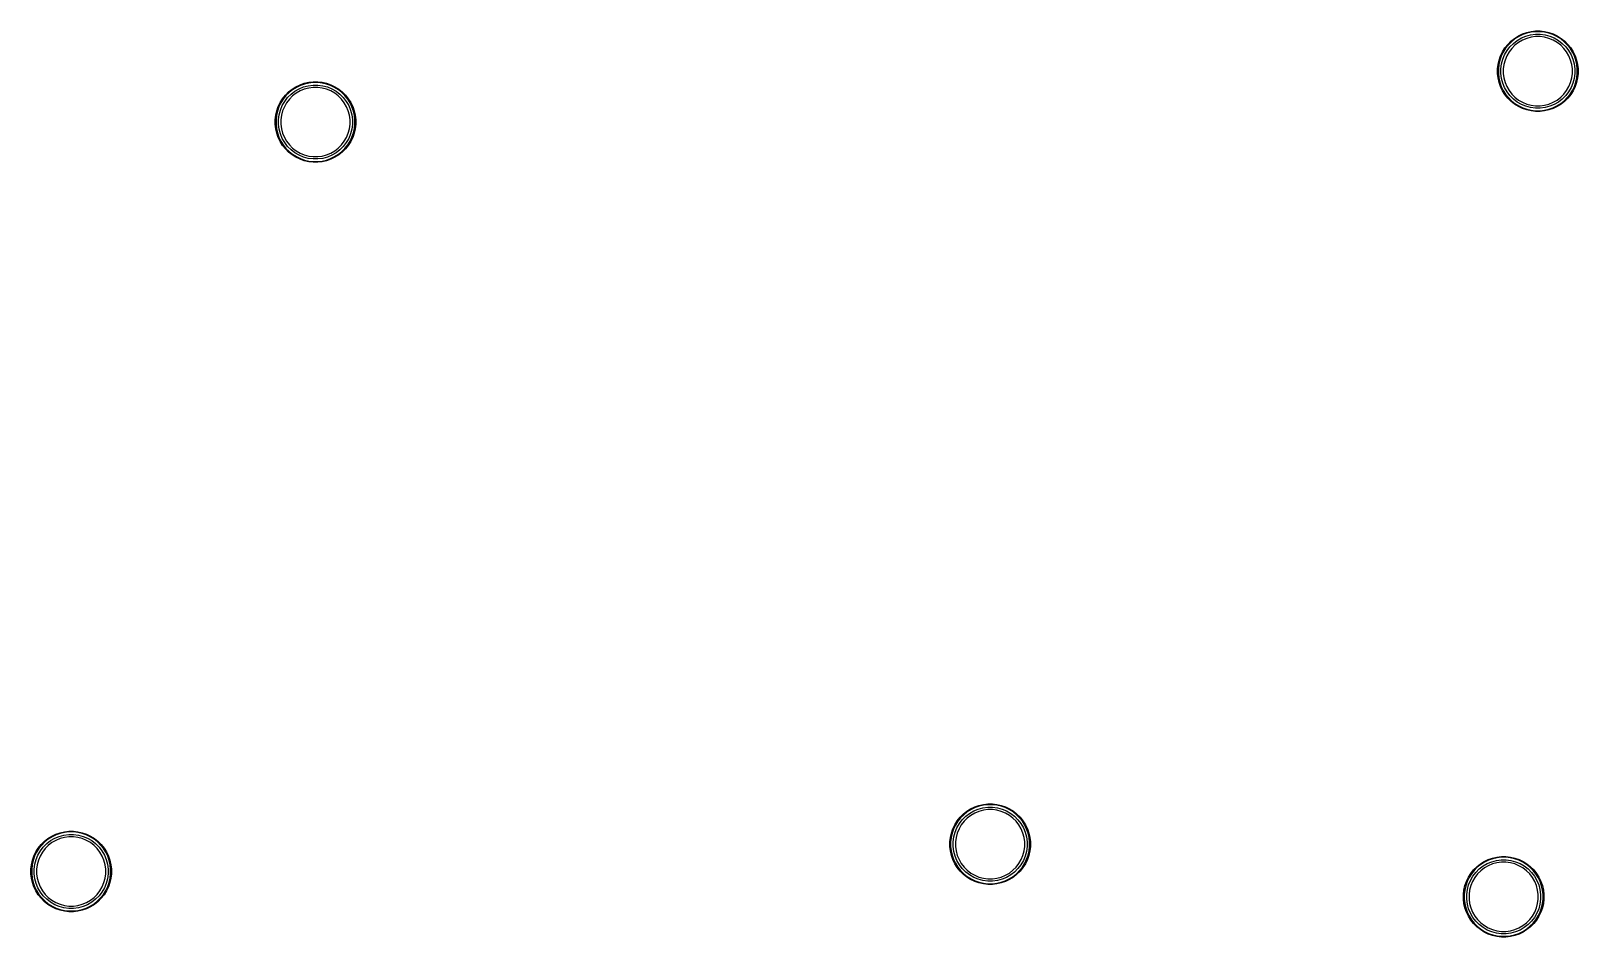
# Model space of a CAD drawing. Extents: x 102.4 to 197.5, y -116.9 to -61.3.
import ezdxf

# ---------------------------------------------------------------- set-up
doc = ezdxf.new("R2010")
doc.units = 0
doc.layers.add('BLACK', color=7, linetype='CONTINUOUS')

msp = doc.modelspace()

# ---------------------------------------------------------------- linework, layer by layer
at = {"layer": 'BLACK', "linetype": 'CONTINUOUS'}
for p, q in [((193.360792, -61.904536), (193.577789, -61.731487)), ((193.604511, -61.769149), (193.391563, -61.938969)), ((193.577789, -61.731487), (193.812796, -61.583822)), ((193.835133, -61.624239), (193.604511, -61.769149)), ((193.746078, -61.858407), (194.003793, -61.709615)), ((193.812796, -61.583822), (194.062859, -61.463398)), ((194.08053, -61.506062), (193.835133, -61.624239)), ((194.003793, -61.709615), (194.278725, -61.595734)), ((194.062859, -61.463398), (194.324832, -61.37173)), ((194.325475, -61.733455), (194.06812, -61.840056)), ((194.337616, -61.416104), (194.08053, -61.506062)), ((194.278725, -61.595734), (194.56617, -61.518713)), ((194.324832, -61.37173), (194.595422, -61.309969)), ((194.594543, -61.661359), (194.325475, -61.733455)), ((194.603157, -61.355496), (194.337616, -61.416104)), ((194.56617, -61.518713), (194.861208, -61.479871)), ((194.87072, -61.625), (194.594543, -61.661359)), ((194.595422, -61.309969), (194.871226, -61.278894)), ((194.873815, -61.325), (194.603157, -61.355496)), ((194.861208, -61.479871), (195.158792, -61.479871)), ((195.14928, -61.625), (194.87072, -61.625)), ((194.871226, -61.278894), (195.148774, -61.278894)), ((195.146185, -61.325), (194.873815, -61.325)), ((195.416843, -61.355496), (195.146185, -61.325)), ((195.148774, -61.278894), (195.424578, -61.309969)), ((195.425457, -61.661359), (195.14928, -61.625)), ((195.158792, -61.479871), (195.45383, -61.518713)), ((195.682384, -61.416104), (195.416843, -61.355496)), ((195.424578, -61.309969), (195.695168, -61.37173)), ((195.694525, -61.733455), (195.425457, -61.661359)), ((195.45383, -61.518713), (195.741275, -61.595734)), ((195.93947, -61.506062), (195.682384, -61.416104)), ((195.95188, -61.840056), (195.694525, -61.733455)), ((195.695168, -61.37173), (195.957141, -61.463398)), ((195.741275, -61.595734), (196.016207, -61.709615)), ((196.184867, -61.624239), (195.93947, -61.506062)), ((195.957141, -61.463398), (196.207204, -61.583822)), ((196.016207, -61.709615), (196.273922, -61.858407)), ((196.415489, -61.769149), (196.184867, -61.624239)), ((196.207204, -61.583822), (196.442211, -61.731487)), ((196.628437, -61.938969), (196.415489, -61.769149)), ((196.442211, -61.731487), (196.659208, -61.904536)), ((192.723398, -62.802859), (192.843822, -62.552796)), ((192.884239, -62.575133), (192.766062, -62.82053)), ((192.843822, -62.552796), (192.991487, -62.317789)), ((193.029149, -62.344511), (192.884239, -62.575133)), ((192.969615, -62.743793), (193.118407, -62.486078)), ((192.991487, -62.317789), (193.164536, -62.100792)), ((193.198969, -62.131563), (193.029149, -62.344511)), ((193.239336, -62.56688), (193.100056, -62.80812)), ((193.118407, -62.486078), (193.299564, -62.249988)), ((193.164536, -62.100792), (193.360792, -61.904536)), ((193.391563, -61.938969), (193.198969, -62.131563)), ((193.408912, -62.345884), (193.239336, -62.56688)), ((193.299564, -62.249988), (193.509988, -62.039564)), ((193.605884, -62.148912), (193.408912, -62.345884)), ((193.509988, -62.039564), (193.746078, -61.858407)), ((193.82688, -61.979336), (193.605884, -62.148912)), ((194.06812, -61.840056), (193.82688, -61.979336)), ((196.19312, -61.979336), (195.95188, -61.840056)), ((196.414116, -62.148912), (196.19312, -61.979336)), ((196.273922, -61.858407), (196.510012, -62.039564)), ((196.611088, -62.345884), (196.414116, -62.148912)), ((196.510012, -62.039564), (196.720436, -62.249988)), ((196.780664, -62.56688), (196.611088, -62.345884)), ((196.821031, -62.131563), (196.628437, -61.938969)), ((196.659208, -61.904536), (196.855464, -62.100792)), ((196.720436, -62.249988), (196.901593, -62.486078)), ((196.919944, -62.80812), (196.780664, -62.56688)), ((196.990851, -62.344511), (196.821031, -62.131563)), ((196.855464, -62.100792), (197.028513, -62.317789)), ((196.901593, -62.486078), (197.050385, -62.743793)), ((197.135761, -62.575133), (196.990851, -62.344511)), ((197.028513, -62.317789), (197.176178, -62.552796)), ((197.253938, -62.82053), (197.135761, -62.575133)), ((197.176178, -62.552796), (197.296602, -62.802859)), ((192.538894, -63.611226), (192.569969, -63.335422)), ((192.538894, -63.613815), (192.538894, -63.611226)), ((192.538894, -63.888774), (192.538894, -63.613815)), ((192.569969, -63.335422), (192.63173, -63.064832)), ((192.615496, -63.343157), (192.585, -63.613815)), ((192.585, -63.613815), (192.585, -63.886185)), ((192.676104, -63.077616), (192.615496, -63.343157)), ((192.63173, -63.064832), (192.723398, -62.802859)), ((192.766062, -62.82053), (192.676104, -63.077616)), ((192.739871, -63.601208), (192.778713, -63.30617)), ((192.739871, -63.61072), (192.739871, -63.601208)), ((192.739871, -63.898792), (192.739871, -63.61072)), ((192.778713, -63.30617), (192.855734, -63.018725)), ((192.855734, -63.018725), (192.969615, -62.743793)), ((192.921359, -63.334543), (192.885, -63.61072)), ((192.885, -63.61072), (192.885, -63.88928)), ((192.993455, -63.065475), (192.921359, -63.334543)), ((193.100056, -62.80812), (192.993455, -63.065475)), ((197.026545, -63.065475), (196.919944, -62.80812)), ((197.098641, -63.334543), (197.026545, -63.065475)), ((197.050385, -62.743793), (197.164266, -63.018725)), ((197.135, -63.61072), (197.098641, -63.334543)), ((197.135, -63.88928), (197.135, -63.61072)), ((197.164266, -63.018725), (197.241287, -63.30617)), ((197.241287, -63.30617), (197.280129, -63.601208)), ((197.343896, -63.077616), (197.253938, -62.82053)), ((197.280129, -63.601208), (197.280129, -63.898792)), ((197.296602, -62.802859), (197.38827, -63.064832)), ((197.404504, -63.343157), (197.343896, -63.077616)), ((197.38827, -63.064832), (197.450031, -63.335422)), ((197.435, -63.613815), (197.404504, -63.343157)), ((197.435, -63.886185), (197.435, -63.613815)), ((197.450031, -63.335422), (197.481106, -63.611226)), ((197.481106, -63.611226), (197.481106, -63.888774)), ((118.712796, -64.703822), (118.962859, -64.583398)), ((118.98053, -64.626062), (118.735133, -64.744239)), ((118.962859, -64.583398), (119.224832, -64.49173)), ((119.237616, -64.536104), (118.98053, -64.626062)), ((119.224832, -64.49173), (119.495422, -64.429969)), ((119.503157, -64.475496), (119.237616, -64.536104)), ((119.46617, -64.638713), (119.761208, -64.599871)), ((119.495422, -64.429969), (119.771226, -64.398894)), ((119.773815, -64.445), (119.503157, -64.475496)), ((119.761208, -64.599871), (120.058792, -64.599871)), ((119.771226, -64.398894), (120.048774, -64.398894)), ((120.046185, -64.445), (119.773815, -64.445)), ((120.316843, -64.475496), (120.046185, -64.445)), ((120.048774, -64.398894), (120.324578, -64.429969)), ((120.058792, -64.599871), (120.35383, -64.638713)), ((120.582384, -64.536104), (120.316843, -64.475496)), ((120.324578, -64.429969), (120.595168, -64.49173)), ((120.83947, -64.626062), (120.582384, -64.536104)), ((120.595168, -64.49173), (120.857141, -64.583398)), ((121.084867, -64.744239), (120.83947, -64.626062)), ((120.857141, -64.583398), (121.107204, -64.703822)), ((192.569969, -64.164578), (192.538894, -63.888774)), ((192.63173, -64.435168), (192.569969, -64.164578)), ((192.585, -63.886185), (192.615496, -64.156843)), ((192.615496, -64.156843), (192.676104, -64.422384)), ((192.723398, -64.697141), (192.63173, -64.435168)), ((192.676104, -64.422384), (192.766062, -64.67947)), ((192.778713, -64.19383), (192.739871, -63.898792)), ((192.855734, -64.481275), (192.778713, -64.19383)), ((192.969615, -64.756207), (192.855734, -64.481275)), ((192.885, -63.88928), (192.921359, -64.165457)), ((192.921359, -64.165457), (192.993455, -64.434525)), ((192.993455, -64.434525), (193.100056, -64.69188)), ((196.919944, -64.69188), (197.026545, -64.434525)), ((197.026545, -64.434525), (197.098641, -64.165457)), ((197.164266, -64.481275), (197.050385, -64.756207)), ((197.098641, -64.165457), (197.135, -63.88928)), ((197.241287, -64.19383), (197.164266, -64.481275)), ((197.280129, -63.898792), (197.241287, -64.19383)), ((197.253938, -64.67947), (197.343896, -64.422384)), ((197.38827, -64.435168), (197.296602, -64.697141)), ((197.343896, -64.422384), (197.404504, -64.156843)), ((197.450031, -64.164578), (197.38827, -64.435168)), ((197.404504, -64.156843), (197.435, -63.886185)), ((197.481106, -63.888774), (197.450031, -64.164578)), ((117.743822, -65.672796), (117.891487, -65.437789)), ((117.929149, -65.464511), (117.784239, -65.695133)), ((117.891487, -65.437789), (118.064536, -65.220792)), ((118.098969, -65.251563), (117.929149, -65.464511)), ((118.018407, -65.606078), (118.199564, -65.369988)), ((118.064536, -65.220792), (118.260792, -65.024536)), ((118.291563, -65.058969), (118.098969, -65.251563)), ((118.308912, -65.465884), (118.139336, -65.68688)), ((118.199564, -65.369988), (118.409988, -65.159564)), ((118.260792, -65.024536), (118.477789, -64.851487)), ((118.504511, -64.889149), (118.291563, -65.058969)), ((118.505884, -65.268912), (118.308912, -65.465884)), ((118.409988, -65.159564), (118.646078, -64.978407)), ((118.477789, -64.851487), (118.712796, -64.703822)), ((118.735133, -64.744239), (118.504511, -64.889149)), ((118.72688, -65.099336), (118.505884, -65.268912)), ((118.646078, -64.978407), (118.903793, -64.829615)), ((118.96812, -64.960056), (118.72688, -65.099336)), ((118.903793, -64.829615), (119.178725, -64.715734)), ((119.225475, -64.853455), (118.96812, -64.960056)), ((119.178725, -64.715734), (119.46617, -64.638713)), ((119.494543, -64.781359), (119.225475, -64.853455)), ((119.77072, -64.745), (119.494543, -64.781359)), ((120.04928, -64.745), (119.77072, -64.745)), ((120.325457, -64.781359), (120.04928, -64.745)), ((120.594525, -64.853455), (120.325457, -64.781359)), ((120.35383, -64.638713), (120.641275, -64.715734)), ((120.85188, -64.960056), (120.594525, -64.853455)), ((120.641275, -64.715734), (120.916207, -64.829615)), ((121.09312, -65.099336), (120.85188, -64.960056)), ((120.916207, -64.829615), (121.173922, -64.978407)), ((121.315489, -64.889149), (121.084867, -64.744239)), ((121.314116, -65.268912), (121.09312, -65.099336)), ((121.107204, -64.703822), (121.342211, -64.851487)), ((121.173922, -64.978407), (121.410012, -65.159564)), ((121.511088, -65.465884), (121.314116, -65.268912)), ((121.528437, -65.058969), (121.315489, -64.889149)), ((121.342211, -64.851487), (121.559208, -65.024536)), ((121.410012, -65.159564), (121.620436, -65.369988)), ((121.680664, -65.68688), (121.511088, -65.465884)), ((121.721031, -65.251563), (121.528437, -65.058969)), ((121.559208, -65.024536), (121.755464, -65.220792)), ((121.620436, -65.369988), (121.801593, -65.606078)), ((121.890851, -65.464511), (121.721031, -65.251563)), ((121.755464, -65.220792), (121.928513, -65.437789)), ((122.035761, -65.695133), (121.890851, -65.464511)), ((121.928513, -65.437789), (122.076178, -65.672796)), ((192.843822, -64.947204), (192.723398, -64.697141)), ((192.766062, -64.67947), (192.884239, -64.924867)), ((192.991487, -65.182211), (192.843822, -64.947204)), ((192.884239, -64.924867), (193.029149, -65.155489)), ((193.118407, -65.013922), (192.969615, -64.756207)), ((193.164536, -65.399208), (192.991487, -65.182211)), ((193.029149, -65.155489), (193.198969, -65.368437)), ((193.100056, -64.69188), (193.239336, -64.93312)), ((193.299564, -65.250012), (193.118407, -65.013922)), ((193.360792, -65.595464), (193.164536, -65.399208)), ((193.198969, -65.368437), (193.391563, -65.561031)), ((193.239336, -64.93312), (193.408912, -65.154116)), ((193.509988, -65.460436), (193.299564, -65.250012)), ((193.391563, -65.561031), (193.604511, -65.730851)), ((193.408912, -65.154116), (193.605884, -65.351088)), ((193.746078, -65.641593), (193.509988, -65.460436)), ((193.605884, -65.351088), (193.82688, -65.520664)), ((193.82688, -65.520664), (194.06812, -65.659944)), ((195.95188, -65.659944), (196.19312, -65.520664)), ((196.19312, -65.520664), (196.414116, -65.351088)), ((196.510012, -65.460436), (196.273922, -65.641593)), ((196.414116, -65.351088), (196.611088, -65.154116)), ((196.415489, -65.730851), (196.628437, -65.561031)), ((196.720436, -65.250012), (196.510012, -65.460436)), ((196.611088, -65.154116), (196.780664, -64.93312)), ((196.628437, -65.561031), (196.821031, -65.368437)), ((196.855464, -65.399208), (196.659208, -65.595464)), ((196.901593, -65.013922), (196.720436, -65.250012)), ((196.780664, -64.93312), (196.919944, -64.69188)), ((196.821031, -65.368437), (196.990851, -65.155489)), ((197.028513, -65.182211), (196.855464, -65.399208)), ((197.050385, -64.756207), (196.901593, -65.013922)), ((196.990851, -65.155489), (197.135761, -64.924867)), ((197.176178, -64.947204), (197.028513, -65.182211)), ((197.135761, -64.924867), (197.253938, -64.67947)), ((197.296602, -64.697141), (197.176178, -64.947204)), ((117.438894, -66.731226), (117.469969, -66.455422)), ((117.469969, -66.455422), (117.53173, -66.184832)), ((117.515496, -66.463157), (117.485, -66.733815)), ((117.576104, -66.197616), (117.515496, -66.463157)), ((117.53173, -66.184832), (117.623398, -65.922859)), ((117.666062, -65.94053), (117.576104, -66.197616)), ((117.623398, -65.922859), (117.743822, -65.672796)), ((117.639871, -66.721208), (117.678713, -66.42617)), ((117.784239, -65.695133), (117.666062, -65.94053)), ((117.678713, -66.42617), (117.755734, -66.138725)), ((117.755734, -66.138725), (117.869615, -65.863793)), ((117.821359, -66.454543), (117.785, -66.73072)), ((117.893455, -66.185475), (117.821359, -66.454543)), ((117.869615, -65.863793), (118.018407, -65.606078)), ((118.000056, -65.92812), (117.893455, -66.185475)), ((118.139336, -65.68688), (118.000056, -65.92812)), ((121.819944, -65.92812), (121.680664, -65.68688)), ((121.801593, -65.606078), (121.950385, -65.863793)), ((121.926545, -66.185475), (121.819944, -65.92812)), ((121.998641, -66.454543), (121.926545, -66.185475)), ((121.950385, -65.863793), (122.064266, -66.138725)), ((122.035, -66.73072), (121.998641, -66.454543)), ((122.153938, -65.94053), (122.035761, -65.695133)), ((122.064266, -66.138725), (122.141287, -66.42617)), ((122.076178, -65.672796), (122.196602, -65.922859)), ((122.141287, -66.42617), (122.180129, -66.721208)), ((122.243896, -66.197616), (122.153938, -65.94053)), ((122.196602, -65.922859), (122.28827, -66.184832)), ((122.304504, -66.463157), (122.243896, -66.197616)), ((122.28827, -66.184832), (122.350031, -66.455422)), ((122.335, -66.733815), (122.304504, -66.463157)), ((122.350031, -66.455422), (122.381106, -66.731226)), ((193.577789, -65.768513), (193.360792, -65.595464)), ((193.812796, -65.916178), (193.577789, -65.768513)), ((193.604511, -65.730851), (193.835133, -65.875761)), ((194.003793, -65.790385), (193.746078, -65.641593)), ((194.062859, -66.036602), (193.812796, -65.916178)), ((193.835133, -65.875761), (194.08053, -65.993938)), ((194.278725, -65.904266), (194.003793, -65.790385)), ((194.324832, -66.12827), (194.062859, -66.036602)), ((194.06812, -65.659944), (194.325475, -65.766545)), ((194.08053, -65.993938), (194.337616, -66.083896)), ((194.56617, -65.981287), (194.278725, -65.904266)), ((194.595422, -66.190031), (194.324832, -66.12827)), ((194.325475, -65.766545), (194.594543, -65.838641)), ((194.337616, -66.083896), (194.603157, -66.144504)), ((194.861208, -66.020129), (194.56617, -65.981287)), ((194.594543, -65.838641), (194.87072, -65.875)), ((194.871226, -66.221106), (194.595422, -66.190031)), ((194.603157, -66.144504), (194.873815, -66.175)), ((195.158792, -66.020129), (194.861208, -66.020129)), ((194.87072, -65.875), (195.14928, -65.875)), ((195.148774, -66.221106), (194.871226, -66.221106)), ((194.873815, -66.175), (195.146185, -66.175)), ((195.146185, -66.175), (195.416843, -66.144504)), ((195.424578, -66.190031), (195.148774, -66.221106)), ((195.14928, -65.875), (195.425457, -65.838641)), ((195.45383, -65.981287), (195.158792, -66.020129)), ((195.416843, -66.144504), (195.682384, -66.083896)), ((195.695168, -66.12827), (195.424578, -66.190031)), ((195.425457, -65.838641), (195.694525, -65.766545)), ((195.741275, -65.904266), (195.45383, -65.981287)), ((195.682384, -66.083896), (195.93947, -65.993938)), ((195.694525, -65.766545), (195.95188, -65.659944)), ((195.957141, -66.036602), (195.695168, -66.12827)), ((196.016207, -65.790385), (195.741275, -65.904266)), ((195.93947, -65.993938), (196.184867, -65.875761)), ((196.207204, -65.916178), (195.957141, -66.036602)), ((196.273922, -65.641593), (196.016207, -65.790385)), ((196.184867, -65.875761), (196.415489, -65.730851)), ((196.442211, -65.768513), (196.207204, -65.916178)), ((196.659208, -65.595464), (196.442211, -65.768513)), ((117.438894, -66.733815), (117.438894, -66.731226)), ((117.438894, -67.008774), (117.438894, -66.733815)), ((117.469969, -67.284578), (117.438894, -67.008774)), ((117.53173, -67.555168), (117.469969, -67.284578)), ((117.485, -66.733815), (117.485, -67.006185)), ((117.485, -67.006185), (117.515496, -67.276843)), ((117.515496, -67.276843), (117.576104, -67.542384)), ((117.639871, -66.73072), (117.639871, -66.721208)), ((117.639871, -67.018792), (117.639871, -66.73072)), ((117.678713, -67.31383), (117.639871, -67.018792)), ((117.755734, -67.601275), (117.678713, -67.31383)), ((117.785, -66.73072), (117.785, -67.00928)), ((117.785, -67.00928), (117.821359, -67.285457)), ((117.821359, -67.285457), (117.893455, -67.554525)), ((121.926545, -67.554525), (121.998641, -67.285457)), ((121.998641, -67.285457), (122.035, -67.00928)), ((122.035, -67.00928), (122.035, -66.73072)), ((122.141287, -67.31383), (122.064266, -67.601275)), ((122.180129, -67.018792), (122.141287, -67.31383)), ((122.180129, -66.721208), (122.180129, -67.018792)), ((122.243896, -67.542384), (122.304504, -67.276843)), ((122.350031, -67.284578), (122.28827, -67.555168)), ((122.304504, -67.276843), (122.335, -67.006185)), ((122.335, -67.006185), (122.335, -66.733815)), ((122.381106, -67.008774), (122.350031, -67.284578)), ((122.381106, -66.731226), (122.381106, -67.008774)), ((117.623398, -67.817141), (117.53173, -67.555168)), ((117.576104, -67.542384), (117.666062, -67.79947)), ((117.743822, -68.067204), (117.623398, -67.817141)), ((117.666062, -67.79947), (117.784239, -68.044867)), ((117.891487, -68.302211), (117.743822, -68.067204)), ((117.869615, -67.876207), (117.755734, -67.601275)), ((117.784239, -68.044867), (117.929149, -68.275489)), ((118.018407, -68.133922), (117.869615, -67.876207)), ((118.064536, -68.519208), (117.891487, -68.302211)), ((117.893455, -67.554525), (118.000056, -67.81188)), ((117.929149, -68.275489), (118.098969, -68.488437)), ((118.000056, -67.81188), (118.139336, -68.05312)), ((118.199564, -68.370012), (118.018407, -68.133922)), ((118.139336, -68.05312), (118.308912, -68.274116)), ((118.409988, -68.580436), (118.199564, -68.370012)), ((118.308912, -68.274116), (118.505884, -68.471088)), ((121.314116, -68.471088), (121.511088, -68.274116)), ((121.620436, -68.370012), (121.410012, -68.580436)), ((121.511088, -68.274116), (121.680664, -68.05312)), ((121.801593, -68.133922), (121.620436, -68.370012)), ((121.680664, -68.05312), (121.819944, -67.81188)), ((121.721031, -68.488437), (121.890851, -68.275489)), ((121.928513, -68.302211), (121.755464, -68.519208)), ((121.950385, -67.876207), (121.801593, -68.133922)), ((121.819944, -67.81188), (121.926545, -67.554525)), ((121.890851, -68.275489), (122.035761, -68.044867)), ((122.076178, -68.067204), (121.928513, -68.302211)), ((122.064266, -67.601275), (121.950385, -67.876207)), ((122.035761, -68.044867), (122.153938, -67.79947)), ((122.196602, -67.817141), (122.076178, -68.067204)), ((122.153938, -67.79947), (122.243896, -67.542384)), ((122.28827, -67.555168), (122.196602, -67.817141)), ((118.260792, -68.715464), (118.064536, -68.519208)), ((118.098969, -68.488437), (118.291563, -68.681031)), ((118.477789, -68.888513), (118.260792, -68.715464)), ((118.291563, -68.681031), (118.504511, -68.850851)), ((118.646078, -68.761593), (118.409988, -68.580436)), ((118.712796, -69.036178), (118.477789, -68.888513)), ((118.504511, -68.850851), (118.735133, -68.995761)), ((118.505884, -68.471088), (118.72688, -68.640664)), ((118.903793, -68.910385), (118.646078, -68.761593)), ((118.962859, -69.156602), (118.712796, -69.036178)), ((118.72688, -68.640664), (118.96812, -68.779944)), ((118.735133, -68.995761), (118.98053, -69.113938)), ((119.178725, -69.024266), (118.903793, -68.910385)), ((119.224832, -69.24827), (118.962859, -69.156602)), ((118.96812, -68.779944), (119.225475, -68.886545)), ((118.98053, -69.113938), (119.237616, -69.203896)), ((119.46617, -69.101287), (119.178725, -69.024266)), ((119.495422, -69.310031), (119.224832, -69.24827)), ((119.225475, -68.886545), (119.494543, -68.958641)), ((119.237616, -69.203896), (119.503157, -69.264504)), ((119.761208, -69.140129), (119.46617, -69.101287)), ((119.494543, -68.958641), (119.77072, -68.995)), ((119.771226, -69.341106), (119.495422, -69.310031)), ((119.503157, -69.264504), (119.773815, -69.295)), ((120.058792, -69.140129), (119.761208, -69.140129)), ((119.77072, -68.995), (120.04928, -68.995)), ((120.048774, -69.341106), (119.771226, -69.341106)), ((119.773815, -69.295), (120.046185, -69.295)), ((120.046185, -69.295), (120.316843, -69.264504)), ((120.324578, -69.310031), (120.048774, -69.341106)), ((120.04928, -68.995), (120.325457, -68.958641)), ((120.35383, -69.101287), (120.058792, -69.140129)), ((120.316843, -69.264504), (120.582384, -69.203896)), ((120.595168, -69.24827), (120.324578, -69.310031)), ((120.325457, -68.958641), (120.594525, -68.886545)), ((120.641275, -69.024266), (120.35383, -69.101287)), ((120.582384, -69.203896), (120.83947, -69.113938)), ((120.594525, -68.886545), (120.85188, -68.779944)), ((120.857141, -69.156602), (120.595168, -69.24827)), ((120.916207, -68.910385), (120.641275, -69.024266)), ((120.83947, -69.113938), (121.084867, -68.995761)), ((120.85188, -68.779944), (121.09312, -68.640664)), ((121.107204, -69.036178), (120.857141, -69.156602)), ((121.173922, -68.761593), (120.916207, -68.910385)), ((121.084867, -68.995761), (121.315489, -68.850851)), ((121.09312, -68.640664), (121.314116, -68.471088)), ((121.342211, -68.888513), (121.107204, -69.036178)), ((121.410012, -68.580436), (121.173922, -68.761593)), ((121.315489, -68.850851), (121.528437, -68.681031)), ((121.559208, -68.715464), (121.342211, -68.888513)), ((121.528437, -68.681031), (121.721031, -68.488437)), ((121.755464, -68.519208), (121.559208, -68.715464)), ((159.710792, -109.364536), (159.927789, -109.191487)), ((159.954511, -109.229149), (159.741563, -109.398969)), ((159.927789, -109.191487), (160.162796, -109.043822)), ((160.185133, -109.084239), (159.954511, -109.229149)), ((160.096078, -109.318407), (160.353793, -109.169615)), ((160.162796, -109.043822), (160.412859, -108.923398)), ((160.41812, -109.300056), (160.17688, -109.439336)), ((160.43053, -108.966062), (160.185133, -109.084239)), ((160.353793, -109.169615), (160.628725, -109.055734)), ((160.412859, -108.923398), (160.674832, -108.83173)), ((160.675475, -109.193455), (160.41812, -109.300056)), ((160.687616, -108.876104), (160.43053, -108.966062)), ((160.628725, -109.055734), (160.91617, -108.978713)), ((160.674832, -108.83173), (160.945422, -108.769969)), ((160.944543, -109.121359), (160.675475, -109.193455)), ((160.953157, -108.815496), (160.687616, -108.876104)), ((160.91617, -108.978713), (161.211208, -108.939871)), ((161.22072, -109.085), (160.944543, -109.121359)), ((160.945422, -108.769969), (161.221226, -108.738894)), ((161.223815, -108.785), (160.953157, -108.815496)), ((161.211208, -108.939871), (161.508792, -108.939871)), ((161.49928, -109.085), (161.22072, -109.085)), ((161.221226, -108.738894), (161.498774, -108.738894)), ((161.496185, -108.785), (161.223815, -108.785)), ((161.766843, -108.815496), (161.496185, -108.785)), ((161.498774, -108.738894), (161.774578, -108.769969)), ((161.775457, -109.121359), (161.49928, -109.085)), ((161.508792, -108.939871), (161.80383, -108.978713)), ((162.032384, -108.876104), (161.766843, -108.815496)), ((161.774578, -108.769969), (162.045168, -108.83173)), ((162.044525, -109.193455), (161.775457, -109.121359)), ((161.80383, -108.978713), (162.091275, -109.055734)), ((162.28947, -108.966062), (162.032384, -108.876104)), ((162.30188, -109.300056), (162.044525, -109.193455)), ((162.045168, -108.83173), (162.307141, -108.923398)), ((162.091275, -109.055734), (162.366207, -109.169615)), ((162.534867, -109.084239), (162.28947, -108.966062)), ((162.54312, -109.439336), (162.30188, -109.300056)), ((162.307141, -108.923398), (162.557204, -109.043822)), ((162.366207, -109.169615), (162.623922, -109.318407)), ((162.765489, -109.229149), (162.534867, -109.084239)), ((162.557204, -109.043822), (162.792211, -109.191487)), ((162.978437, -109.398969), (162.765489, -109.229149)), ((162.792211, -109.191487), (163.009208, -109.364536)), ((159.073398, -110.262859), (159.193822, -110.012796)), ((159.234239, -110.035133), (159.116062, -110.28053)), ((159.193822, -110.012796), (159.341487, -109.777789)), ((159.205734, -110.478725), (159.319615, -110.203793)), ((159.379149, -109.804511), (159.234239, -110.035133)), ((159.319615, -110.203793), (159.468407, -109.946078)), ((159.341487, -109.777789), (159.514536, -109.560792)), ((159.548969, -109.591563), (159.379149, -109.804511)), ((159.589336, -110.02688), (159.450056, -110.26812)), ((159.468407, -109.946078), (159.649564, -109.709988)), ((159.514536, -109.560792), (159.710792, -109.364536)), ((159.741563, -109.398969), (159.548969, -109.591563)), ((159.758912, -109.805884), (159.589336, -110.02688)), ((159.649564, -109.709988), (159.859988, -109.499564)), ((159.955884, -109.608912), (159.758912, -109.805884)), ((159.859988, -109.499564), (160.096078, -109.318407)), ((160.17688, -109.439336), (159.955884, -109.608912)), ((162.764116, -109.608912), (162.54312, -109.439336)), ((162.623922, -109.318407), (162.860012, -109.499564)), ((162.961088, -109.805884), (162.764116, -109.608912)), ((162.860012, -109.499564), (163.070436, -109.709988)), ((163.130664, -110.02688), (162.961088, -109.805884)), ((163.171031, -109.591563), (162.978437, -109.398969)), ((163.009208, -109.364536), (163.205464, -109.560792)), ((163.070436, -109.709988), (163.251593, -109.946078)), ((163.269944, -110.26812), (163.130664, -110.02688)), ((163.340851, -109.804511), (163.171031, -109.591563)), ((163.205464, -109.560792), (163.378513, -109.777789)), ((163.251593, -109.946078), (163.400385, -110.203793)), ((163.485761, -110.035133), (163.340851, -109.804511)), ((163.378513, -109.777789), (163.526178, -110.012796)), ((163.400385, -110.203793), (163.514266, -110.478725)), ((163.603938, -110.28053), (163.485761, -110.035133)), ((163.526178, -110.012796), (163.646602, -110.262859)), ((103.054536, -111.235792), (103.250792, -111.039536)), ((103.281563, -111.073969), (103.088969, -111.266563)), ((103.189564, -111.384988), (103.399988, -111.174564)), ((103.250792, -111.039536), (103.467789, -110.866487)), ((103.494511, -110.904149), (103.281563, -111.073969)), ((103.399988, -111.174564), (103.636078, -110.993407)), ((103.467789, -110.866487), (103.702796, -110.718822)), ((103.725133, -110.759239), (103.494511, -110.904149)), ((103.71688, -111.114336), (103.495884, -111.283912)), ((103.636078, -110.993407), (103.893793, -110.844615)), ((103.702796, -110.718822), (103.952859, -110.598398)), ((103.95812, -110.975056), (103.71688, -111.114336)), ((103.97053, -110.641062), (103.725133, -110.759239)), ((103.893793, -110.844615), (104.168725, -110.730734)), ((103.952859, -110.598398), (104.214832, -110.50673)), ((104.215475, -110.868455), (103.95812, -110.975056)), ((104.227616, -110.551104), (103.97053, -110.641062)), ((104.168725, -110.730734), (104.45617, -110.653713)), ((104.214832, -110.50673), (104.485422, -110.444969)), ((104.484543, -110.796359), (104.215475, -110.868455)), ((104.493157, -110.490496), (104.227616, -110.551104)), ((104.45617, -110.653713), (104.751208, -110.614871)), ((104.76072, -110.76), (104.484543, -110.796359)), ((104.485422, -110.444969), (104.761226, -110.413894)), ((104.763815, -110.46), (104.493157, -110.490496)), ((104.751208, -110.614871), (105.048792, -110.614871)), ((105.03928, -110.76), (104.76072, -110.76)), ((104.761226, -110.413894), (105.038774, -110.413894)), ((105.036185, -110.46), (104.763815, -110.46)), ((105.306843, -110.490496), (105.036185, -110.46)), ((105.038774, -110.413894), (105.314578, -110.444969)), ((105.315457, -110.796359), (105.03928, -110.76)), ((105.048792, -110.614871), (105.34383, -110.653713)), ((105.572384, -110.551104), (105.306843, -110.490496)), ((105.314578, -110.444969), (105.585168, -110.50673)), ((105.584525, -110.868455), (105.315457, -110.796359)), ((105.34383, -110.653713), (105.631275, -110.730734)), ((105.82947, -110.641062), (105.572384, -110.551104)), ((105.84188, -110.975056), (105.584525, -110.868455)), ((105.585168, -110.50673), (105.847141, -110.598398)), ((105.631275, -110.730734), (105.906207, -110.844615)), ((106.074867, -110.759239), (105.82947, -110.641062)), ((106.08312, -111.114336), (105.84188, -110.975056)), ((105.847141, -110.598398), (106.097204, -110.718822)), ((105.906207, -110.844615), (106.163922, -110.993407)), ((106.305489, -110.904149), (106.074867, -110.759239)), ((106.304116, -111.283912), (106.08312, -111.114336)), ((106.097204, -110.718822), (106.332211, -110.866487)), ((106.163922, -110.993407), (106.400012, -111.174564)), ((106.518437, -111.073969), (106.305489, -110.904149)), ((106.332211, -110.866487), (106.549208, -111.039536)), ((106.400012, -111.174564), (106.610436, -111.384988)), ((106.711031, -111.266563), (106.518437, -111.073969)), ((106.549208, -111.039536), (106.745464, -111.235792)), ((158.888894, -111.071226), (158.919969, -110.795422)), ((158.888894, -111.073815), (158.888894, -111.071226)), ((158.888894, -111.348774), (158.888894, -111.073815)), ((158.919969, -110.795422), (158.98173, -110.524832)), ((158.965496, -110.803157), (158.935, -111.073815)), ((158.935, -111.073815), (158.935, -111.346185)), ((159.026104, -110.537616), (158.965496, -110.803157)), ((158.98173, -110.524832), (159.073398, -110.262859)), ((159.116062, -110.28053), (159.026104, -110.537616)), ((159.089871, -111.061208), (159.128713, -110.76617)), ((159.089871, -111.07072), (159.089871, -111.061208)), ((159.089871, -111.358792), (159.089871, -111.07072)), ((159.128713, -110.76617), (159.205734, -110.478725)), ((159.271359, -110.794543), (159.235, -111.07072)), ((159.235, -111.07072), (159.235, -111.34928)), ((159.343455, -110.525475), (159.271359, -110.794543)), ((159.450056, -110.26812), (159.343455, -110.525475)), ((163.376545, -110.525475), (163.269944, -110.26812)), ((163.448641, -110.794543), (163.376545, -110.525475)), ((163.485, -111.07072), (163.448641, -110.794543)), ((163.485, -111.34928), (163.485, -111.07072)), ((163.514266, -110.478725), (163.591287, -110.76617)), ((163.591287, -110.76617), (163.630129, -111.061208)), ((163.693896, -110.537616), (163.603938, -110.28053)), ((163.630129, -111.061208), (163.630129, -111.358792)), ((163.646602, -110.262859), (163.73827, -110.524832)), ((163.754504, -110.803157), (163.693896, -110.537616)), ((163.73827, -110.524832), (163.800031, -110.795422)), ((163.785, -111.073815), (163.754504, -110.803157)), ((163.785, -111.346185), (163.785, -111.073815)), ((163.800031, -110.795422), (163.831106, -111.071226)), ((163.831106, -111.071226), (163.831106, -111.348774)), ((102.52173, -112.199832), (102.613398, -111.937859)), ((102.656062, -111.95553), (102.566104, -112.212616)), ((102.613398, -111.937859), (102.733822, -111.687796)), ((102.774239, -111.710133), (102.656062, -111.95553)), ((102.668713, -112.44117), (102.745734, -112.153725)), ((102.733822, -111.687796), (102.881487, -111.452789)), ((102.745734, -112.153725), (102.859615, -111.878793)), ((102.919149, -111.479511), (102.774239, -111.710133)), ((102.859615, -111.878793), (103.008407, -111.621078)), ((102.881487, -111.452789), (103.054536, -111.235792)), ((102.990056, -111.94312), (102.883455, -112.200475)), ((103.088969, -111.266563), (102.919149, -111.479511)), ((103.129336, -111.70188), (102.990056, -111.94312)), ((103.008407, -111.621078), (103.189564, -111.384988)), ((103.298912, -111.480884), (103.129336, -111.70188)), ((103.495884, -111.283912), (103.298912, -111.480884)), ((106.501088, -111.480884), (106.304116, -111.283912)), ((106.670664, -111.70188), (106.501088, -111.480884)), ((106.610436, -111.384988), (106.791593, -111.621078)), ((106.809944, -111.94312), (106.670664, -111.70188)), ((106.880851, -111.479511), (106.711031, -111.266563)), ((106.745464, -111.235792), (106.918513, -111.452789)), ((106.791593, -111.621078), (106.940385, -111.878793)), ((106.916545, -112.200475), (106.809944, -111.94312)), ((107.025761, -111.710133), (106.880851, -111.479511)), ((106.918513, -111.452789), (107.066178, -111.687796)), ((106.940385, -111.878793), (107.054266, -112.153725)), ((107.143938, -111.95553), (107.025761, -111.710133)), ((107.054266, -112.153725), (107.131287, -112.44117)), ((107.066178, -111.687796), (107.186602, -111.937859)), ((107.233896, -112.212616), (107.143938, -111.95553)), ((107.186602, -111.937859), (107.27827, -112.199832)), ((158.919969, -111.624578), (158.888894, -111.348774)), ((158.98173, -111.895168), (158.919969, -111.624578)), ((158.935, -111.346185), (158.965496, -111.616843)), ((158.965496, -111.616843), (159.026104, -111.882384)), ((159.073398, -112.157141), (158.98173, -111.895168)), ((159.026104, -111.882384), (159.116062, -112.13947)), ((159.193822, -112.407204), (159.073398, -112.157141)), ((159.128713, -111.65383), (159.089871, -111.358792)), ((159.116062, -112.13947), (159.234239, -112.384867)), ((159.205734, -111.941275), (159.128713, -111.65383)), ((159.319615, -112.216207), (159.205734, -111.941275)), ((159.235, -111.34928), (159.271359, -111.625457)), ((159.271359, -111.625457), (159.343455, -111.894525)), ((159.343455, -111.894525), (159.450056, -112.15188)), ((159.450056, -112.15188), (159.589336, -112.39312)), ((163.130664, -112.39312), (163.269944, -112.15188)), ((163.269944, -112.15188), (163.376545, -111.894525)), ((163.376545, -111.894525), (163.448641, -111.625457)), ((163.514266, -111.941275), (163.400385, -112.216207)), ((163.448641, -111.625457), (163.485, -111.34928)), ((163.485761, -112.384867), (163.603938, -112.13947)), ((163.591287, -111.65383), (163.514266, -111.941275)), ((163.646602, -112.157141), (163.526178, -112.407204)), ((163.630129, -111.358792), (163.591287, -111.65383)), ((163.603938, -112.13947), (163.693896, -111.882384)), ((163.73827, -111.895168), (163.646602, -112.157141)), ((163.693896, -111.882384), (163.754504, -111.616843)), ((163.800031, -111.624578), (163.73827, -111.895168)), ((163.754504, -111.616843), (163.785, -111.346185)), ((163.831106, -111.348774), (163.800031, -111.624578)), ((191.712796, -112.273822), (191.962859, -112.153398)), ((191.962859, -112.153398), (192.224832, -112.06173)), ((192.237616, -112.106104), (191.98053, -112.196062)), ((192.224832, -112.06173), (192.495422, -111.999969)), ((192.503157, -112.045496), (192.237616, -112.106104)), ((192.495422, -111.999969), (192.771226, -111.968894)), ((192.773815, -112.015), (192.503157, -112.045496)), ((192.771226, -111.968894), (193.048774, -111.968894)), ((193.046185, -112.015), (192.773815, -112.015)), ((193.316843, -112.045496), (193.046185, -112.015)), ((193.048774, -111.968894), (193.324578, -111.999969)), ((193.582384, -112.106104), (193.316843, -112.045496)), ((193.324578, -111.999969), (193.595168, -112.06173)), ((193.83947, -112.196062), (193.582384, -112.106104)), ((193.595168, -112.06173), (193.857141, -112.153398)), ((193.857141, -112.153398), (194.107204, -112.273822)), ((102.428894, -112.746226), (102.459969, -112.470422)), ((102.428894, -112.748815), (102.428894, -112.746226)), ((102.428894, -113.023774), (102.428894, -112.748815)), ((102.459969, -113.299578), (102.428894, -113.023774)), ((102.459969, -112.470422), (102.52173, -112.199832)), ((102.505496, -112.478157), (102.475, -112.748815)), ((102.475, -112.748815), (102.475, -113.021185)), ((102.475, -113.021185), (102.505496, -113.291843)), ((102.566104, -112.212616), (102.505496, -112.478157)), ((102.629871, -112.736208), (102.668713, -112.44117)), ((102.629871, -112.74572), (102.629871, -112.736208)), ((102.629871, -113.033792), (102.629871, -112.74572)), ((102.668713, -113.32883), (102.629871, -113.033792)), ((102.811359, -112.469543), (102.775, -112.74572)), ((102.775, -112.74572), (102.775, -113.02428)), ((102.775, -113.02428), (102.811359, -113.300457)), ((102.883455, -112.200475), (102.811359, -112.469543)), ((106.988641, -112.469543), (106.916545, -112.200475)), ((107.025, -112.74572), (106.988641, -112.469543)), ((106.988641, -113.300457), (107.025, -113.02428)), ((107.025, -113.02428), (107.025, -112.74572)), ((107.131287, -112.44117), (107.170129, -112.736208)), ((107.170129, -113.033792), (107.131287, -113.32883)), ((107.170129, -112.736208), (107.170129, -113.033792)), ((107.294504, -112.478157), (107.233896, -112.212616)), ((107.27827, -112.199832), (107.340031, -112.470422)), ((107.325, -112.748815), (107.294504, -112.478157)), ((107.294504, -113.291843), (107.325, -113.021185)), ((107.325, -113.021185), (107.325, -112.748815)), ((107.340031, -112.470422), (107.371106, -112.746226)), ((107.371106, -113.023774), (107.340031, -113.299578)), ((107.371106, -112.746226), (107.371106, -113.023774)), ((159.341487, -112.642211), (159.193822, -112.407204)), ((159.234239, -112.384867), (159.379149, -112.615489)), ((159.468407, -112.473922), (159.319615, -112.216207)), ((159.514536, -112.859208), (159.341487, -112.642211)), ((159.379149, -112.615489), (159.548969, -112.828437)), ((159.649564, -112.710012), (159.468407, -112.473922)), ((159.710792, -113.055464), (159.514536, -112.859208)), ((159.548969, -112.828437), (159.741563, -113.021031)), ((159.589336, -112.39312), (159.758912, -112.614116)), ((159.859988, -112.920436), (159.649564, -112.710012)), ((159.927789, -113.228513), (159.710792, -113.055464)), ((159.741563, -113.021031), (159.954511, -113.190851)), ((159.758912, -112.614116), (159.955884, -112.811088)), ((160.096078, -113.101593), (159.859988, -112.920436)), ((159.955884, -112.811088), (160.17688, -112.980664)), ((160.353793, -113.250385), (160.096078, -113.101593)), ((160.17688, -112.980664), (160.41812, -113.119944)), ((162.30188, -113.119944), (162.54312, -112.980664)), ((162.623922, -113.101593), (162.366207, -113.250385)), ((162.54312, -112.980664), (162.764116, -112.811088)), ((162.860012, -112.920436), (162.623922, -113.101593)), ((162.764116, -112.811088), (162.961088, -112.614116)), ((162.765489, -113.190851), (162.978437, -113.021031)), ((163.009208, -113.055464), (162.792211, -113.228513)), ((163.070436, -112.710012), (162.860012, -112.920436)), ((162.961088, -112.614116), (163.130664, -112.39312)), ((162.978437, -113.021031), (163.171031, -112.828437)), ((163.205464, -112.859208), (163.009208, -113.055464)), ((163.251593, -112.473922), (163.070436, -112.710012)), ((163.171031, -112.828437), (163.340851, -112.615489)), ((163.378513, -112.642211), (163.205464, -112.859208)), ((163.400385, -112.216207), (163.251593, -112.473922)), ((163.340851, -112.615489), (163.485761, -112.384867)), ((163.526178, -112.407204), (163.378513, -112.642211)), ((190.743822, -113.242796), (190.891487, -113.007789)), ((190.929149, -113.034511), (190.784239, -113.265133)), ((190.891487, -113.007789), (191.064536, -112.790792)), ((191.098969, -112.821563), (190.929149, -113.034511)), ((191.018407, -113.176078), (191.199564, -112.939988)), ((191.064536, -112.790792), (191.260792, -112.594536)), ((191.291563, -112.628969), (191.098969, -112.821563)), ((191.308912, -113.035884), (191.139336, -113.25688)), ((191.199564, -112.939988), (191.409988, -112.729564)), ((191.260792, -112.594536), (191.477789, -112.421487)), ((191.504511, -112.459149), (191.291563, -112.628969)), ((191.505884, -112.838912), (191.308912, -113.035884)), ((191.409988, -112.729564), (191.646078, -112.548407)), ((191.477789, -112.421487), (191.712796, -112.273822)), ((191.735133, -112.314239), (191.504511, -112.459149)), ((191.72688, -112.669336), (191.505884, -112.838912)), ((191.646078, -112.548407), (191.903793, -112.399615)), ((191.96812, -112.530056), (191.72688, -112.669336)), ((191.98053, -112.196062), (191.735133, -112.314239)), ((191.903793, -112.399615), (192.178725, -112.285734)), ((192.225475, -112.423455), (191.96812, -112.530056)), ((192.178725, -112.285734), (192.46617, -112.208713)), ((192.494543, -112.351359), (192.225475, -112.423455)), ((192.46617, -112.208713), (192.761208, -112.169871)), ((192.77072, -112.315), (192.494543, -112.351359)), ((192.761208, -112.169871), (193.058792, -112.169871)), ((193.04928, -112.315), (192.77072, -112.315)), ((193.325457, -112.351359), (193.04928, -112.315)), ((193.058792, -112.169871), (193.35383, -112.208713)), ((193.594525, -112.423455), (193.325457, -112.351359)), ((193.35383, -112.208713), (193.641275, -112.285734)), ((193.85188, -112.530056), (193.594525, -112.423455)), ((193.641275, -112.285734), (193.916207, -112.399615)), ((194.084867, -112.314239), (193.83947, -112.196062)), ((194.09312, -112.669336), (193.85188, -112.530056)), ((193.916207, -112.399615), (194.173922, -112.548407)), ((194.315489, -112.459149), (194.084867, -112.314239)), ((194.314116, -112.838912), (194.09312, -112.669336)), ((194.107204, -112.273822), (194.342211, -112.421487)), ((194.173922, -112.548407), (194.410012, -112.729564)), ((194.511088, -113.035884), (194.314116, -112.838912)), ((194.528437, -112.628969), (194.315489, -112.459149)), ((194.342211, -112.421487), (194.559208, -112.594536)), ((194.410012, -112.729564), (194.620436, -112.939988)), ((194.680664, -113.25688), (194.511088, -113.035884)), ((194.721031, -112.821563), (194.528437, -112.628969)), ((194.559208, -112.594536), (194.755464, -112.790792)), ((194.620436, -112.939988), (194.801593, -113.176078)), ((194.890851, -113.034511), (194.721031, -112.821563)), ((194.755464, -112.790792), (194.928513, -113.007789)), ((195.035761, -113.265133), (194.890851, -113.034511)), ((194.928513, -113.007789), (195.076178, -113.242796)), ((102.52173, -113.570168), (102.459969, -113.299578)), ((102.505496, -113.291843), (102.566104, -113.557384)), ((102.613398, -113.832141), (102.52173, -113.570168)), ((102.566104, -113.557384), (102.656062, -113.81447)), ((102.733822, -114.082204), (102.613398, -113.832141)), ((102.656062, -113.81447), (102.774239, -114.059867)), ((102.745734, -113.616275), (102.668713, -113.32883)), ((102.859615, -113.891207), (102.745734, -113.616275)), ((102.774239, -114.059867), (102.919149, -114.290489)), ((102.811359, -113.300457), (102.883455, -113.569525)), ((103.008407, -114.148922), (102.859615, -113.891207)), ((102.883455, -113.569525), (102.990056, -113.82688)), ((102.990056, -113.82688), (103.129336, -114.06812)), ((106.670664, -114.06812), (106.809944, -113.82688)), ((106.940385, -113.891207), (106.791593, -114.148922)), ((106.809944, -113.82688), (106.916545, -113.569525)), ((106.880851, -114.290489), (107.025761, -114.059867)), ((106.916545, -113.569525), (106.988641, -113.300457)), ((107.054266, -113.616275), (106.940385, -113.891207)), ((107.025761, -114.059867), (107.143938, -113.81447)), ((107.131287, -113.32883), (107.054266, -113.616275)), ((107.186602, -113.832141), (107.066178, -114.082204)), ((107.143938, -113.81447), (107.233896, -113.557384)), ((107.27827, -113.570168), (107.186602, -113.832141)), ((107.233896, -113.557384), (107.294504, -113.291843)), ((107.340031, -113.299578), (107.27827, -113.570168)), ((160.162796, -113.376178), (159.927789, -113.228513)), ((159.954511, -113.190851), (160.185133, -113.335761)), ((160.412859, -113.496602), (160.162796, -113.376178)), ((160.185133, -113.335761), (160.43053, -113.453938)), ((160.628725, -113.364266), (160.353793, -113.250385)), ((160.674832, -113.58827), (160.412859, -113.496602)), ((160.41812, -113.119944), (160.675475, -113.226545)), ((160.43053, -113.453938), (160.687616, -113.543896)), ((160.91617, -113.441287), (160.628725, -113.364266)), ((160.945422, -113.650031), (160.674832, -113.58827)), ((160.675475, -113.226545), (160.944543, -113.298641)), ((160.687616, -113.543896), (160.953157, -113.604504)), ((161.211208, -113.480129), (160.91617, -113.441287)), ((160.944543, -113.298641), (161.22072, -113.335)), ((161.221226, -113.681106), (160.945422, -113.650031)), ((160.953157, -113.604504), (161.223815, -113.635)), ((161.508792, -113.480129), (161.211208, -113.480129)), ((161.22072, -113.335), (161.49928, -113.335)), ((161.498774, -113.681106), (161.221226, -113.681106)), ((161.223815, -113.635), (161.496185, -113.635)), ((161.496185, -113.635), (161.766843, -113.604504)), ((161.774578, -113.650031), (161.498774, -113.681106)), ((161.49928, -113.335), (161.775457, -113.298641)), ((161.80383, -113.441287), (161.508792, -113.480129)), ((161.766843, -113.604504), (162.032384, -113.543896)), ((162.045168, -113.58827), (161.774578, -113.650031)), ((161.775457, -113.298641), (162.044525, -113.226545)), ((162.091275, -113.364266), (161.80383, -113.441287)), ((162.032384, -113.543896), (162.28947, -113.453938)), ((162.044525, -113.226545), (162.30188, -113.119944)), ((162.307141, -113.496602), (162.045168, -113.58827)), ((162.366207, -113.250385), (162.091275, -113.364266)), ((162.28947, -113.453938), (162.534867, -113.335761)), ((162.557204, -113.376178), (162.307141, -113.496602)), ((162.534867, -113.335761), (162.765489, -113.190851)), ((162.792211, -113.228513), (162.557204, -113.376178)), ((190.438894, -114.301226), (190.469969, -114.025422)), ((190.469969, -114.025422), (190.53173, -113.754832)), ((190.515496, -114.033157), (190.485, -114.303815)), ((190.576104, -113.767616), (190.515496, -114.033157)), ((190.53173, -113.754832), (190.623398, -113.492859)), ((190.666062, -113.51053), (190.576104, -113.767616)), ((190.623398, -113.492859), (190.743822, -113.242796)), ((190.639871, -114.291208), (190.678713, -113.99617)), ((190.784239, -113.265133), (190.666062, -113.51053)), ((190.678713, -113.99617), (190.755734, -113.708725)), ((190.755734, -113.708725), (190.869615, -113.433793)), ((190.821359, -114.024543), (190.785, -114.30072)), ((190.893455, -113.755475), (190.821359, -114.024543)), ((190.869615, -113.433793), (191.018407, -113.176078)), ((191.000056, -113.49812), (190.893455, -113.755475)), ((191.139336, -113.25688), (191.000056, -113.49812)), ((194.819944, -113.49812), (194.680664, -113.25688)), ((194.801593, -113.176078), (194.950385, -113.433793)), ((194.926545, -113.755475), (194.819944, -113.49812)), ((194.998641, -114.024543), (194.926545, -113.755475)), ((194.950385, -113.433793), (195.064266, -113.708725)), ((195.035, -114.30072), (194.998641, -114.024543)), ((195.153938, -113.51053), (195.035761, -113.265133)), ((195.064266, -113.708725), (195.141287, -113.99617)), ((195.076178, -113.242796), (195.196602, -113.492859)), ((195.141287, -113.99617), (195.180129, -114.291208)), ((195.243896, -113.767616), (195.153938, -113.51053)), ((195.196602, -113.492859), (195.28827, -113.754832)), ((195.304504, -114.033157), (195.243896, -113.767616)), ((195.28827, -113.754832), (195.350031, -114.025422)), ((195.335, -114.303815), (195.304504, -114.033157)), ((195.350031, -114.025422), (195.381106, -114.301226)), ((102.881487, -114.317211), (102.733822, -114.082204)), ((103.054536, -114.534208), (102.881487, -114.317211)), ((102.919149, -114.290489), (103.088969, -114.503437)), ((103.189564, -114.385012), (103.008407, -114.148922)), ((103.250792, -114.730464), (103.054536, -114.534208)), ((103.088969, -114.503437), (103.281563, -114.696031)), ((103.129336, -114.06812), (103.298912, -114.289116)), ((103.399988, -114.595436), (103.189564, -114.385012)), ((103.467789, -114.903513), (103.250792, -114.730464)), ((103.281563, -114.696031), (103.494511, -114.865851)), ((103.298912, -114.289116), (103.495884, -114.486088)), ((103.636078, -114.776593), (103.399988, -114.595436)), ((103.702796, -115.051178), (103.467789, -114.903513)), ((103.494511, -114.865851), (103.725133, -115.010761)), ((103.495884, -114.486088), (103.71688, -114.655664)), ((103.893793, -114.925385), (103.636078, -114.776593)), ((103.71688, -114.655664), (103.95812, -114.794944)), ((103.725133, -115.010761), (103.97053, -115.128938)), ((104.168725, -115.039266), (103.893793, -114.925385)), ((103.95812, -114.794944), (104.215475, -114.901545)), ((104.215475, -114.901545), (104.484543, -114.973641)), ((104.484543, -114.973641), (104.76072, -115.01)), ((104.76072, -115.01), (105.03928, -115.01)), ((105.03928, -115.01), (105.315457, -114.973641)), ((105.315457, -114.973641), (105.584525, -114.901545)), ((105.584525, -114.901545), (105.84188, -114.794944)), ((105.906207, -114.925385), (105.631275, -115.039266)), ((105.82947, -115.128938), (106.074867, -115.010761)), ((105.84188, -114.794944), (106.08312, -114.655664)), ((106.163922, -114.776593), (105.906207, -114.925385)), ((106.074867, -115.010761), (106.305489, -114.865851)), ((106.08312, -114.655664), (106.304116, -114.486088)), ((106.332211, -114.903513), (106.097204, -115.051178)), ((106.400012, -114.595436), (106.163922, -114.776593)), ((106.304116, -114.486088), (106.501088, -114.289116)), ((106.305489, -114.865851), (106.518437, -114.696031)), ((106.549208, -114.730464), (106.332211, -114.903513)), ((106.610436, -114.385012), (106.400012, -114.595436)), ((106.501088, -114.289116), (106.670664, -114.06812)), ((106.518437, -114.696031), (106.711031, -114.503437)), ((106.745464, -114.534208), (106.549208, -114.730464)), ((106.791593, -114.148922), (106.610436, -114.385012)), ((106.711031, -114.503437), (106.880851, -114.290489)), ((106.918513, -114.317211), (106.745464, -114.534208)), ((107.066178, -114.082204), (106.918513, -114.317211)), ((190.438894, -114.303815), (190.438894, -114.301226)), ((190.438894, -114.578774), (190.438894, -114.303815)), ((190.469969, -114.854578), (190.438894, -114.578774)), ((190.53173, -115.125168), (190.469969, -114.854578)), ((190.485, -114.303815), (190.485, -114.576185)), ((190.485, -114.576185), (190.515496, -114.846843)), ((190.515496, -114.846843), (190.576104, -115.112384)), ((190.639871, -114.30072), (190.639871, -114.291208)), ((190.639871, -114.588792), (190.639871, -114.30072)), ((190.678713, -114.88383), (190.639871, -114.588792)), ((190.755734, -115.171275), (190.678713, -114.88383)), ((190.785, -114.30072), (190.785, -114.57928)), ((190.785, -114.57928), (190.821359, -114.855457)), ((190.821359, -114.855457), (190.893455, -115.124525)), ((194.926545, -115.124525), (194.998641, -114.855457)), ((194.998641, -114.855457), (195.035, -114.57928)), ((195.035, -114.57928), (195.035, -114.30072)), ((195.141287, -114.88383), (195.064266, -115.171275)), ((195.180129, -114.588792), (195.141287, -114.88383)), ((195.180129, -114.291208), (195.180129, -114.588792)), ((195.243896, -115.112384), (195.304504, -114.846843)), ((195.350031, -114.854578), (195.28827, -115.125168)), ((195.304504, -114.846843), (195.335, -114.576185)), ((195.335, -114.576185), (195.335, -114.303815)), ((195.381106, -114.578774), (195.350031, -114.854578)), ((195.381106, -114.301226), (195.381106, -114.578774)), ((103.952859, -115.171602), (103.702796, -115.051178)), ((104.214832, -115.26327), (103.952859, -115.171602)), ((103.97053, -115.128938), (104.227616, -115.218896)), ((104.45617, -115.116287), (104.168725, -115.039266)), ((104.485422, -115.325031), (104.214832, -115.26327)), ((104.227616, -115.218896), (104.493157, -115.279504)), ((104.751208, -115.155129), (104.45617, -115.116287)), ((104.761226, -115.356106), (104.485422, -115.325031)), ((104.493157, -115.279504), (104.763815, -115.31)), ((105.048792, -115.155129), (104.751208, -115.155129)), ((105.038774, -115.356106), (104.761226, -115.356106)), ((104.763815, -115.31), (105.036185, -115.31)), ((105.036185, -115.31), (105.306843, -115.279504)), ((105.314578, -115.325031), (105.038774, -115.356106)), ((105.34383, -115.116287), (105.048792, -115.155129)), ((105.306843, -115.279504), (105.572384, -115.218896)), ((105.585168, -115.26327), (105.314578, -115.325031)), ((105.631275, -115.039266), (105.34383, -115.116287)), ((105.572384, -115.218896), (105.82947, -115.128938)), ((105.847141, -115.171602), (105.585168, -115.26327)), ((106.097204, -115.051178), (105.847141, -115.171602)), ((190.623398, -115.387141), (190.53173, -115.125168)), ((190.576104, -115.112384), (190.666062, -115.36947)), ((190.743822, -115.637204), (190.623398, -115.387141)), ((190.666062, -115.36947), (190.784239, -115.614867)), ((190.891487, -115.872211), (190.743822, -115.637204)), ((190.869615, -115.446207), (190.755734, -115.171275)), ((190.784239, -115.614867), (190.929149, -115.845489)), ((191.018407, -115.703922), (190.869615, -115.446207)), ((191.064536, -116.089208), (190.891487, -115.872211)), ((190.893455, -115.124525), (191.000056, -115.38188)), ((190.929149, -115.845489), (191.098969, -116.058437)), ((191.000056, -115.38188), (191.139336, -115.62312)), ((191.199564, -115.940012), (191.018407, -115.703922)), ((191.139336, -115.62312), (191.308912, -115.844116)), ((191.409988, -116.150436), (191.199564, -115.940012)), ((191.308912, -115.844116), (191.505884, -116.041088)), ((194.314116, -116.041088), (194.511088, -115.844116)), ((194.620436, -115.940012), (194.410012, -116.150436)), ((194.511088, -115.844116), (194.680664, -115.62312)), ((194.801593, -115.703922), (194.620436, -115.940012)), ((194.680664, -115.62312), (194.819944, -115.38188)), ((194.721031, -116.058437), (194.890851, -115.845489)), ((194.928513, -115.872211), (194.755464, -116.089208)), ((194.950385, -115.446207), (194.801593, -115.703922)), ((194.819944, -115.38188), (194.926545, -115.124525)), ((194.890851, -115.845489), (195.035761, -115.614867)), ((195.076178, -115.637204), (194.928513, -115.872211)), ((195.064266, -115.171275), (194.950385, -115.446207)), ((195.035761, -115.614867), (195.153938, -115.36947)), ((195.196602, -115.387141), (195.076178, -115.637204)), ((195.153938, -115.36947), (195.243896, -115.112384)), ((195.28827, -115.125168), (195.196602, -115.387141)), ((191.260792, -116.285464), (191.064536, -116.089208)), ((191.098969, -116.058437), (191.291563, -116.251031)), ((191.477789, -116.458513), (191.260792, -116.285464)), ((191.291563, -116.251031), (191.504511, -116.420851)), ((191.646078, -116.331593), (191.409988, -116.150436)), ((191.712796, -116.606178), (191.477789, -116.458513)), ((191.504511, -116.420851), (191.735133, -116.565761)), ((191.505884, -116.041088), (191.72688, -116.210664)), ((191.903793, -116.480385), (191.646078, -116.331593)), ((191.962859, -116.726602), (191.712796, -116.606178)), ((191.72688, -116.210664), (191.96812, -116.349944)), ((191.735133, -116.565761), (191.98053, -116.683938)), ((192.178725, -116.594266), (191.903793, -116.480385)), ((192.224832, -116.81827), (191.962859, -116.726602)), ((191.96812, -116.349944), (192.225475, -116.456545)), ((191.98053, -116.683938), (192.237616, -116.773896)), ((192.46617, -116.671287), (192.178725, -116.594266)), ((192.495422, -116.880031), (192.224832, -116.81827)), ((192.225475, -116.456545), (192.494543, -116.528641)), ((192.237616, -116.773896), (192.503157, -116.834504)), ((192.761208, -116.710129), (192.46617, -116.671287)), ((192.494543, -116.528641), (192.77072, -116.565)), ((192.771226, -116.911106), (192.495422, -116.880031)), ((192.503157, -116.834504), (192.773815, -116.865)), ((193.058792, -116.710129), (192.761208, -116.710129)), ((192.77072, -116.565), (193.04928, -116.565)), ((193.048774, -116.911106), (192.771226, -116.911106)), ((192.773815, -116.865), (193.046185, -116.865)), ((193.046185, -116.865), (193.316843, -116.834504)), ((193.324578, -116.880031), (193.048774, -116.911106)), ((193.04928, -116.565), (193.325457, -116.528641)), ((193.35383, -116.671287), (193.058792, -116.710129)), ((193.316843, -116.834504), (193.582384, -116.773896)), ((193.595168, -116.81827), (193.324578, -116.880031)), ((193.325457, -116.528641), (193.594525, -116.456545)), ((193.641275, -116.594266), (193.35383, -116.671287)), ((193.582384, -116.773896), (193.83947, -116.683938)), ((193.594525, -116.456545), (193.85188, -116.349944)), ((193.857141, -116.726602), (193.595168, -116.81827)), ((193.916207, -116.480385), (193.641275, -116.594266)), ((193.83947, -116.683938), (194.084867, -116.565761)), ((193.85188, -116.349944), (194.09312, -116.210664)), ((194.107204, -116.606178), (193.857141, -116.726602)), ((194.173922, -116.331593), (193.916207, -116.480385)), ((194.084867, -116.565761), (194.315489, -116.420851)), ((194.09312, -116.210664), (194.314116, -116.041088)), ((194.342211, -116.458513), (194.107204, -116.606178)), ((194.410012, -116.150436), (194.173922, -116.331593)), ((194.315489, -116.420851), (194.528437, -116.251031)), ((194.559208, -116.285464), (194.342211, -116.458513)), ((194.528437, -116.251031), (194.721031, -116.058437)), ((194.755464, -116.089208), (194.559208, -116.285464))]:
    msp.add_line(p, q, dxfattribs=at)

doc.saveas('drawing.dxf')
